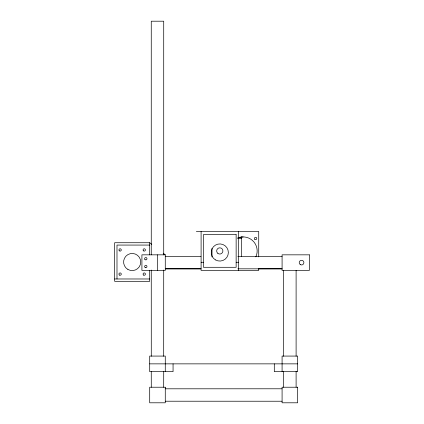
<?xml version="1.0" encoding="UTF-8"?>
<svg xmlns="http://www.w3.org/2000/svg" width="424" height="424" viewBox="0 0 424 424"><rect width="100%" height="100%" fill="white"/><g stroke="black" fill="none" stroke-linecap="round" stroke-linejoin="round"><path stroke-width="0.64" d="M237.864 238.087L239.523 237.398L243.153 236.921M196.339 231.467L258.725 231.467L258.725 256.896M237.885 238.633L241.346 238.633M151.776 244.346L149.698 242.729L114.655 242.729L114.655 281.313L149.698 281.313L149.698 270.406M149.698 245.067L116.987 245.067L116.987 278.976M165.275 254.835L141.913 254.835L141.913 270.406L165.275 270.406L165.275 254.835L163.198 253.218M165.275 256.398L200.912 256.419M237.869 256.419L282.087 256.398M201.098 262.276L203.435 262.276M236.142 262.276L238.479 262.276M237.869 268.821L282.087 268.821L258.333 268.843M114.655 278.976L149.698 278.976M149.698 363.861L297.664 363.861M165.275 388.808L282.087 388.787M165.275 401.215L282.087 401.236M296.106 270.406L296.106 356.208M296.106 371.387L296.106 387.223M283.645 270.406L283.645 356.208M283.645 371.387L283.645 387.223M282.087 371.647L282.087 356.075L297.664 356.075L297.664 371.647L274.301 371.647L274.301 363.861M258.73 268.334L258.725 270.406L201.098 270.406L201.098 231.467M241.346 236.751L241.346 256.547M238.479 231.467L238.479 270.406M212 248.453L212 256.955M173.061 363.861L173.061 371.647L149.698 371.647L149.698 356.075L165.275 356.075L165.275 371.647M163.717 254.835L163.717 21.2L151.257 21.2L151.257 254.835M163.717 270.056L163.691 356.208M163.717 371.339L163.691 387.223M157.484 254.835L157.484 270.406M151.257 270.056L151.283 356.208M151.257 371.339L151.283 387.223M149.698 242.729L149.698 254.835M237.785 237.986A14.018 14.018 0 0 1 255.852 256.865M236.142 234.583L203.435 234.583L203.435 267.295L236.142 267.295L236.142 234.583M309.345 254.835L282.087 254.835L282.087 270.406L309.345 270.406L309.345 254.835M200.912 268.821L165.275 268.821L200.912 268.843M165.275 387.223L149.698 387.223L149.698 402.8L165.275 402.8L165.275 387.223M297.664 387.223L282.087 387.223L282.087 402.8L297.664 402.8L297.664 387.223M300.393 264.645A2.337 2.337 0 0 0 303.897 262.62A2.337 2.337 0 0 0 300.393 260.596A2.337 2.337 0 0 0 300.393 264.645M127.894 269.441A8.565 8.565 0 0 0 140.742 262.021A8.565 8.565 0 0 0 127.894 254.601A8.565 8.565 0 0 0 127.894 269.441M143.434 250.791A1.166 1.166 0 0 0 145.379 250.234A1.166 1.166 0 0 0 143.927 248.824A1.166 1.166 0 0 0 143.434 250.791M119.277 250.775A1.166 1.166 0 0 0 121.232 250.25A1.166 1.166 0 0 0 119.801 248.819A1.166 1.166 0 0 0 119.277 250.775M119.52 275.102A1.166 1.166 0 0 0 121.275 274.089A1.166 1.166 0 0 0 119.52 273.083A1.166 1.166 0 0 0 119.52 275.102M143.662 275.102A1.166 1.166 0 0 0 145.416 274.089A1.166 1.166 0 0 0 143.662 273.083A1.166 1.166 0 0 0 143.662 275.102M144.976 259.552A1.166 1.166 0 0 0 146.932 259.027A1.166 1.166 0 0 0 145.501 257.596A1.166 1.166 0 0 0 144.976 259.552M145.22 267.528A1.166 1.166 0 0 0 146.974 266.516A1.166 1.166 0 0 0 145.22 265.504A1.166 1.166 0 0 0 145.22 267.528M254.798 239.316A1.166 1.166 0 0 0 256.743 238.765A1.166 1.166 0 0 0 255.29 237.355A1.166 1.166 0 0 0 254.798 239.316M217.857 253.382A3.116 3.116 0 0 0 222.87 251.39A3.116 3.116 0 0 0 218.636 248.045A3.116 3.116 0 0 0 217.857 253.382M215.503 259.917A8.565 8.565 0 0 0 228.356 252.497A8.565 8.565 0 0 0 215.503 245.077A8.565 8.565 0 0 0 215.503 259.917"/></g></svg>
